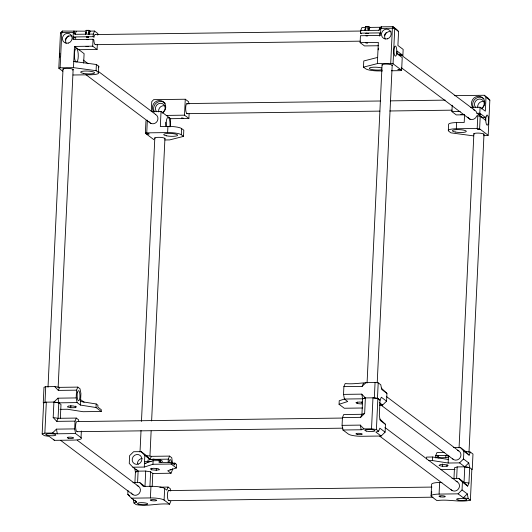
<?xml version="1.0" encoding="UTF-8"?>
<svg xmlns="http://www.w3.org/2000/svg" width="532" height="532" viewBox="0 0 532 532"><rect width="100%" height="100%" fill="white"/><g stroke="black" fill="none" stroke-linecap="round" stroke-linejoin="round"><path stroke-width="0.8" d="M379.509 36.103L379.629 33.536L380.846 33.523M62.769 71.202L58.813 68.229L60.468 33.057L62.39 31.056L85.852 31.169M42.154 433.999L43.611 403.037L46.317 402.165L44.854 433.128L42.154 433.999L44.336 435.642L49.197 436.413L54.444 440.35L73.469 440.104A11.079 2.248 2.7 0 0 81.044 437.663L81.356 431.026M58.813 68.229L60.109 67.81L61.772 32.638L62.39 31.056M45.725 386.704L43.996 387.263L43.265 402.737L45.001 402.185L45.725 386.704L54.69 386.584L59.584 387.356L77.818 387.11L79.999 388.752L80.911 393.447L80.365 405.058L96.019 407.525L101.26 411.469L101.339 409.766L97.848 407.133L97.935 405.278L96.186 403.961L80.531 401.494M48.013 387.236L63.029 68.781M78.796 421.278L78.49 419.715L76.309 418.072L75.032 421.125L56.798 421.364L53.187 417.547L53.912 402.066L57.941 398.175L76.176 397.929L77.087 402.591L80.365 405.058M58.128 387.655L73.15 69.2M73.775 61.459L96.378 64.505L98.56 66.148L98.274 72.319L96.086 70.676L73.483 67.637L74.48 46.424L92.714 46.184L97.083 49.469L97.309 44.688M45.001 402.185L53.912 402.066L58.806 402.837L58.074 418.312L56.798 421.364M75.577 47.248L75.597 46.783M60.335 418.325L60.994 404.48L58.806 402.837M83.657 63.082L84.096 53.652L74.48 46.424M86.197 32.698L85.386 34.181L86.197 32.698L86.31 30.337L88.724 30.337A1.902 0.386 2.7 0 1 89.629 30.61L90.294 31.109L94.55 31.056L97.835 33.523L97.762 35.119M90.294 31.109L89.03 34.134L88.359 32.665L88.465 30.304M70.769 407.725L67.351 406.9L68.495 406.016L73.057 405.956L76.475 406.781L75.331 407.665L70.769 407.725L70.882 405.404M89.629 30.61L89.516 32.971L88.359 32.665M75.331 407.665L75.404 406.116M81.044 437.663L75.577 433.553L74.666 428.892L75.032 421.125M76.176 397.929L76.541 390.162L77.818 387.11M92.714 46.184L93.04 39.262L72.984 39.528L73.316 32.485L73.935 30.903L75.052 34.321L93.286 34.081L94.55 31.056M95.521 34.666A5.067 1.416 89.2 0 0 93.998 37.326L93.16 36.695L93.286 34.081M96.086 70.676L96.378 64.505M96.019 407.525L96.186 403.961M133.193 499.102L133.958 502.986L136.657 502.115L131.417 498.171L127.8 494.381L127.979 490.497M145.369 133.279L145.968 120.638L147.337 120.205L146.746 132.86L145.369 133.279L153.941 139.716M151.287 111.514L151.746 101.652L153.668 99.65L185.269 99.231L188.554 101.698L189.006 104.026M134.915 482.617L135.414 472.024L134.656 468.147M137.582 482.557L138.12 471.153L136.571 469.53M140.009 452.08L141.027 430.521M141.459 421.397L154.832 137.768M132.874 467.209L144.272 467.063L144.817 455.452L141.199 451.628L133.605 451.728L129.622 455.651L129.256 463.425L132.874 467.209L138.12 471.153L145.715 471.053L150.609 471.824L152.79 473.467L171.031 473.234L172.302 470.208L172.375 468.652M151.44 111.6L161.036 111.474L160.332 126.51L167.926 126.403A11.079 2.248 2.7 0 1 181.618 128.564L183.806 130.207L183.513 136.385L169.655 139.909L164.933 139.969M145.715 471.053L144.99 486.534L139.743 482.591L132.907 482.684M147.856 462.361L147.963 460.04L153.229 459.169L160.591 459.874L162.692 461.45M149.971 455.818L151.141 430.94M151.613 420.985L164.947 138.194M149.918 486.487L150.609 471.824M151.633 469.803L150.317 468.818L153.615 468.273L158.217 468.712L159.534 469.703L156.235 470.248L151.633 469.803L151.706 468.26M170.838 501.171L169.575 504.19L164.102 500.08A11.079 2.248 2.7 0 0 150.403 497.919L150.955 486.308L143.354 486.414L139.743 482.591M183.513 136.385L181.332 134.742A11.079 2.248 2.7 0 0 167.633 132.581L167.926 126.403M144.272 467.063L152.923 464.27L153.229 459.169M152.179 486.501L152.79 473.467M169.562 117.878L169.582 117.419M170.28 126.616L170.652 118.703L161.036 111.474M156.235 470.248L156.308 468.699M146.061 463.478L144.438 463.498L153.096 460.712L159.174 460.632L159.081 462.488L171.238 462.328L174.735 464.955L174.822 463.099L172.395 463.133M160.484 462.195L160.591 459.874M164.102 500.08L164.647 488.469A11.079 2.248 2.7 0 0 150.955 486.308M181.332 134.742L181.618 128.564M168.145 462.248L168.292 459.149L169.568 456.104L171.756 457.746L172.594 463.99M189.106 113.848L188.887 118.456L184.518 115.171L185.269 99.231M174.822 463.099L176.571 464.409L176.405 467.974L171.158 464.03L171.238 462.328M362.538 408.004L344.304 408.243L339.057 404.3L339.23 400.742L344.736 398.967M379.895 419.063L385.474 424.363L385.108 432.13L381.131 436.021L362.139 436.273A11.079 2.248 2.7 0 1 348.44 434.112L342.967 430.002L342.069 425.347L342.435 417.58L343.712 414.528L361.94 414.288L364.646 413.417L365.378 397.936L361.76 394.146L343.526 394.385L343.891 386.618L345.168 383.565C356.32 384.703 367.173 381.324 378.199 382.827L380.779 384.769L381.69 389.457L386.937 393.401L386.571 401.175L382.588 405.058L379.336 405.105M378.578 45.739L364.487 45.925L360.117 42.64L360.443 35.717L380.493 35.451L380.826 28.409L381.444 26.826L392.995 26.673L396.839 29.559L398.568 31.521L397.909 45.479L403.156 49.423L402.877 55.421L399.978 55.454L396.692 52.994M361.394 33.782L360.563 33.15L360.683 30.537L361.953 27.511L365.497 27.465M382.581 70.889L379.369 70.936A11.079 2.248 2.7 0 1 365.67 68.774L363.489 67.132L363.775 60.961L377.64 57.429M365.863 26.627L365.757 28.987L364.939 30.477L365.537 26.952A1.902 0.386 2.7 0 1 365.703 26.667L368.277 26.633A1.902 0.386 2.7 0 1 369.181 26.906L369.853 27.405L380.181 27.265L381.444 26.826L378.917 30.291L360.683 30.537M369.853 27.405L368.583 30.43L367.911 28.961L368.024 26.6M369.181 26.906L369.075 29.267L367.911 28.961M361.959 401.68L361.853 404.001L357.245 403.562L357.318 402.012M363.489 67.132L377.348 63.607L378.345 42.4L360.117 42.64M361.76 394.146L362.664 398.801L361.94 414.288L360.663 417.334L342.435 417.58M367.073 383.007L382.089 64.552M385.108 432.13L379.861 428.194L378.591 431.206L376.403 429.563L371.516 428.792L372.972 397.836L377.866 398.608L380.048 400.25L379.323 415.725L380.227 420.42L385.474 424.363M386.571 401.175L381.324 397.231L380.041 400.237L377.467 398.308L374.342 397.816L375.073 382.335M402.877 55.421L397.105 51.079L396.985 53.659L402.232 57.602L401.633 70.237L393.062 63.8L390.714 63.428L392.377 28.256L392.995 26.673L394.724 28.628L398.568 31.521M377.228 382.594L392.204 64.971M393.062 63.8L394.724 28.628L392.377 28.256L380.826 28.409L378.917 30.291L380.181 27.265M377.467 398.308L378.199 382.827M376.403 429.563L377.866 398.608M426.484 458.943L426.571 457.088L432.649 457.001L448.303 459.468M453.424 447.492L460.26 447.399L465.507 451.342L470.394 452.114L472.975 454.055L472.243 469.53L469.67 467.595L464.808 466.823L459.562 462.88L448.137 463.033L432.483 460.566L432.649 457.001M431.073 495.937L431.618 484.326A11.079 2.248 2.7 0 1 439.625 482.484L441.906 482.451M448.303 130.593L448.596 124.422A11.079 2.248 2.7 0 1 456.596 122.579L464.197 122.48L464.569 114.473M431.618 494.048L431.738 491.561M435.588 457.926L435.695 455.605L436.972 452.559L444.433 452.459M464.576 114.806L456.29 114.912L451.914 111.627L452.22 105.25M438.428 457.926L438.534 455.598L436.706 457.015M471.851 469.237L470.394 500.2C459.508 502.7 448.09 498.856 436.965 500.639L431.505 496.536A11.079 2.248 2.7 0 1 439.08 494.095L439.625 482.484M473.52 135.879L450.917 132.84L448.729 131.198A11.079 2.248 2.7 0 1 456.31 128.757L456.596 122.579M442.451 466.318L439.04 465.493L440.183 464.609L444.739 464.549L448.157 465.374L447.013 466.258L442.451 466.318L442.564 463.997M445.716 457.826L445.829 455.505L448.948 456.257M447.013 466.258L447.086 464.709M448.137 463.033L448.503 455.292M453.976 478.388L454.474 467.794L457.181 466.923L464.775 466.823L469.67 467.595L468.938 483.076L467.661 486.122L462.414 482.178L458.797 478.361L451.961 478.454M456.642 478.328L457.181 466.923M459.069 447.851L473.892 133.539M454.288 95.66L484.273 95.268L488.117 98.154L489.846 100.116L488.19 135.288L479.618 128.844L477.197 128.478L477.796 115.83L476.792 115.843A5.067 4.755 -53.1 0 1 467.828 117.153M439.08 494.095L458.099 493.842L462.049 489.952L462.414 482.178M459.562 462.88L463.512 458.99L463.877 451.222L460.26 447.399M477.796 115.83L480.216 116.209L485.463 120.152L485.583 117.572L479.811 113.236L480.097 107.245L470.501 107.371M479.618 128.844L480.216 116.209M464.775 466.823L464.044 482.305L467.661 486.122M468.991 452.419L484.007 133.958M484.273 95.268L486.002 97.223L485.344 111.188L480.097 107.245M73.835 38.836L73.941 37.592L73.103 36.961L93.16 36.695M75.657 38.816L75.763 37.566L73.941 37.592M88.611 32.698L89.03 34.134L89.316 32.871M368.171 28.994L368.583 30.43L368.876 29.167M365.59 29.027L364.939 30.477L365.757 28.987M86.031 32.731L85.386 34.181L85.852 32.818M364.939 30.477L365.411 29.114M76.315 31.295L75.052 34.321L73.316 32.485L61.772 32.638L60.468 33.057M85.386 34.181L85.798 32.918M76.541 390.162L58.307 390.402L59.584 387.356M169.568 456.104L151.341 456.343L150.064 459.395L144.817 455.452M170.752 491.049L170.293 488.709L168.112 487.066L166.835 490.112L164.647 488.469M343.891 386.618L362.126 386.372L363.403 383.326M463.877 451.222L469.124 455.166L470.394 452.114M86.669 30.59L88.897 30.617M86.43 39.614L88.292 39.647M366.222 26.879L368.337 26.853M365.989 35.91L367.752 35.89M362.126 386.372L366.109 382.455M360.663 417.334L364.646 413.417M464.808 466.823L468.752 462.933L463.512 458.99M458.099 493.842L463.345 497.786L467.296 493.896L462.049 489.952M44.854 433.128L52.455 433.021L56.432 429.138L74.666 428.892M488.19 135.288L483.748 135.746M339.057 404.3L347.715 401.514L344.43 399.04L343.526 394.385M344.43 399.04L362.664 398.801L365.378 397.936L374.342 397.816M176.405 467.974L167.746 470.76L171.031 473.234M378.591 431.206L375.885 432.077L381.131 436.021M362.664 398.801L365.378 397.936M342.967 430.002L361.201 429.763L363.915 428.898L371.516 428.792M401.633 70.237L400.257 70.656L391.419 70.776M86.31 30.337L86.144 30.371A1.902 0.386 2.7 0 0 85.985 30.657M95.181 34.567L360.856 31.042M360.563 33.15L380.619 32.884M95.454 44.681L360.297 41.17M78.856 49.709L97.083 49.469M60.109 67.81L73.483 67.637M377.348 63.607L390.714 63.428M73.017 74.999L90.693 74.759A11.079 2.248 2.7 0 0 98.274 72.319M186.985 103.554L380.427 100.994M390.395 100.861L445.191 100.129M186.426 113.682L379.875 111.115M389.836 110.982L452.1 110.157M166.283 115.417L184.518 115.171M451.914 111.627L460.207 111.52M473.64 109.818A5.067 4.755 -53.1 0 1 476.911 113.276L479.811 113.236M170.652 118.703L188.887 118.456M485.583 117.572L482.684 117.612L476.911 113.276M146.746 132.86L167.633 132.581M456.31 128.757L477.197 128.478M53.912 402.066L58.853 402.837L77.087 402.591M60.036 409.341L67.378 409.241L83.032 411.708L101.26 411.469M76.309 418.072L58.074 418.312L53.187 417.547M342.641 418.052L76.901 421.577A5.067 1.416 89.2 0 0 75.65 427.562A5.067 1.416 89.2 0 0 77.532 431.452M342.069 425.347L360.297 425.108L363.915 428.898M77.173 431.691L342.914 428.167M52.455 433.021L57.343 433.793L75.577 433.553M168.292 459.149L150.064 459.395L146.446 455.572L141.199 451.628M435.695 455.605L448.828 455.432M144.524 461.643L151.008 461.557M436.233 457.773L448.39 457.613M152.923 464.27L171.158 464.03M428.34 460.619L432.483 460.566M440.915 469.65L455 469.463M159.819 487.172L168.112 487.066M168.737 490.564L431.918 487.079M131.417 498.171L150.403 497.919M169.01 500.678L433.021 497.181M169.575 504.19C158.29 502.926 147.278 506.75 136.139 504.629L133.958 502.986M362.299 402.318L359.226 402.026L355.935 402.571L357.245 403.562M480.123 116.674L480.496 116.754M468.938 483.076L464.044 482.305L458.797 478.361M146.446 455.572L151.341 456.343M463.345 497.786L468.207 498.557L470.394 500.2M486.002 97.223L489.846 100.116M401.879 55.508L474.737 110.257M401.248 67.631L470.135 119.401M93.04 39.262L93.871 39.887A5.067 1.416 89.2 0 0 95.787 44.435M83.311 60.103L87.946 63.587M98.546 71.554L155.51 114.36M85.998 74.726L150.908 123.504M381.351 388.101L386.937 393.401M386.432 396.553L458.73 450.883M379.309 402.598L382.588 405.058M380.5 404.699L453.464 459.528M384.975 427.502L457.267 481.832M379.708 436.14L452.001 490.477M80.618 399.638L84.116 402.265M159.174 460.632L161.502 462.381M77.193 440.203L138.214 486.062M60.648 440.376L132.947 494.707M127.8 494.381L129.761 495.864M135.108 500.492L136.657 502.115M465.507 451.342L469.124 455.166M54.69 386.584L58.307 390.402M53.419 439.272L54.444 440.35M468.752 462.933L469.67 467.595M467.296 493.896L468.207 498.557M57.941 398.175L58.853 402.837M56.432 429.138L57.343 433.793M360.297 425.108L361.201 429.763M368.57 29.074L368.583 30.43M89.01 32.778L89.03 34.134M456.117 481.354A5.067 4.755 -53.1 0 1 458.73 488.576A5.067 4.755 -53.1 0 1 451.03 489.699M137.063 485.583A5.067 4.755 -53.1 0 1 139.291 493.344A5.067 4.755 -53.1 0 1 131.251 492.911M457.58 450.404A5.067 4.755 -53.1 0 1 460.187 457.626A5.067 4.755 -53.1 0 1 452.493 458.757M156.694 111.78A5.067 4.755 -53.1 0 1 157.352 104.478A5.067 4.755 -53.1 0 1 164.415 105.336A5.067 4.755 -53.1 0 1 162.526 112.491M158.689 111.939A5.067 4.755 -53.1 0 1 164.927 105.795M187.224 113.668A5.067 1.416 89.2 0 1 185.688 107.564A5.067 1.416 89.2 0 1 187.676 104.099M155.73 114.526A5.067 4.755 -53.1 0 1 156.368 122.307A5.067 4.755 -53.1 0 1 148.774 121.382M155.012 138.433A5.067 1.024 2.7 0 1 159.78 137.336A5.067 1.024 2.7 0 1 164.78 138.839M166.303 126.49A6.963 1.948 89.2 0 1 168.112 117.373A6.963 1.948 89.2 0 1 169.967 126.942M154.12 112.192A6.963 6.537 -53.1 0 1 155.025 102.151A6.963 6.537 -53.1 0 1 164.734 103.334A6.963 6.537 -53.1 0 1 162.14 113.17M165.698 122.24A6.963 1.948 89.2 0 1 165.798 125.838M154.346 111.713A6.963 6.537 -53.1 0 1 156.481 102.882A6.963 6.537 -53.1 0 1 165.252 103.354M385.148 38.989A5.067 4.755 -53.1 0 1 390.96 31.654M381.896 69.732A6.963 1.41 2.7 0 1 371.695 69.486A6.963 1.41 2.7 0 1 371.522 67.391A6.963 1.41 2.7 0 1 381.757 68.003M382.269 65.21A5.067 1.024 2.7 0 1 387.037 64.119A5.067 1.024 2.7 0 1 392.037 65.616M378.265 49.868A6.963 1.948 89.2 0 1 378.412 48.159M384.33 35.704A6.963 6.537 -53.1 0 1 386.199 32.625M475.754 107.55A5.067 4.755 -53.1 0 1 476.413 100.249A5.067 4.755 -53.1 0 1 483.475 101.107A5.067 4.755 -53.1 0 1 481.586 108.262M477.749 107.71A5.067 4.755 -53.1 0 1 483.987 101.565M474.072 134.204A5.067 1.024 2.7 0 1 478.84 133.106A5.067 1.024 2.7 0 1 483.841 134.609M473.181 107.963A6.963 6.537 -53.1 0 1 474.079 97.921A6.963 6.537 -53.1 0 1 483.794 99.105A6.963 6.537 -53.1 0 1 481.194 108.94M473.407 107.484A6.963 6.537 -53.1 0 1 475.309 98.839A6.963 6.537 -53.1 0 1 483.901 98.726M59.803 57.11A5.067 1.416 89.2 0 1 59.843 53.247M66.094 43.218A5.067 4.755 -53.1 0 1 71.906 35.883M98.56 66.148A11.079 2.248 2.7 0 1 98.666 67.311M63.208 69.439A5.067 1.024 2.7 0 1 68.641 68.382A5.067 1.024 2.7 0 1 72.498 70.078M76.003 62.158A6.963 1.948 89.2 0 1 74.626 51.657A6.963 1.948 89.2 0 1 77.805 51.059A6.963 1.948 89.2 0 1 77.007 61.965M65.27 39.933A6.963 6.537 -53.1 0 1 68.581 35.75M137.416 463.791A5.067 4.755 -53.1 0 1 142.17 458.444M169.003 462.381A5.067 1.416 89.2 0 1 170.346 459.628A5.067 1.416 89.2 0 1 171.623 463.113M170.792 469.497A5.067 1.416 89.2 0 1 170.06 469.63M169.336 500.439A5.067 1.416 89.2 0 1 167.427 495.891A5.067 1.416 89.2 0 1 169.07 490.67M86.397 36.987L88.638 37.14L86.397 36.987M86.131 46.49L87.999 46.617L86.131 46.49M146.533 133.798L149.026 133.964L146.533 133.798M181.472 118.137L183.34 118.264L181.472 118.137M365.95 33.283L368.197 33.436L365.95 33.283M365.69 42.786L367.559 42.912L365.69 42.786M399.033 54.297L400.909 54.424L399.033 54.297M398.009 69.486L400.503 69.652L398.009 69.486M461.031 114.433L462.9 114.56L461.031 114.433M478.773 114.22L480.642 114.347L478.773 114.22M477.749 129.409L480.243 129.575L477.749 129.409M138.12 471.153L135.421 472.037L138.12 471.153M139.131 504.289A5.067 1.024 2.7 0 0 147.557 504.176A5.067 1.024 2.7 0 0 141.246 502.654A5.067 1.024 2.7 0 0 139.131 504.289M47.328 435.296A5.067 1.024 2.7 0 0 55.754 435.189A5.067 1.024 2.7 0 0 49.443 433.666A5.067 1.024 2.7 0 0 47.328 435.296M366.388 431.066A5.067 1.024 2.7 0 0 374.807 430.96A5.067 1.024 2.7 0 0 368.503 429.437A5.067 1.024 2.7 0 0 366.388 431.066M458.192 500.06A5.067 1.024 2.7 0 0 466.611 499.947A5.067 1.024 2.7 0 0 460.306 498.424A5.067 1.024 2.7 0 0 458.192 500.06M166.549 135.826A6.963 1.41 2.7 0 0 177.608 135.354A6.963 1.41 2.7 0 0 167.926 133.459A6.963 1.41 2.7 0 0 166.549 135.826M394.285 47.727A5.067 1.416 89.2 0 0 395.15 56.066A5.067 1.416 89.2 0 0 396.712 49.549A5.067 1.416 89.2 0 0 394.285 47.727M387.363 38.863A5.067 4.755 -53.1 0 0 389.936 30.543A5.067 4.755 -53.1 0 0 381.697 32.871A5.067 4.755 -53.1 0 0 387.363 38.863M486.088 116.721A5.067 1.416 89.2 0 0 486.953 125.06A5.067 1.416 89.2 0 0 488.516 118.536A5.067 1.416 89.2 0 0 486.088 116.721M455.246 132.009A6.963 1.41 2.7 0 0 466.278 131.524A6.963 1.41 2.7 0 0 456.576 129.635A6.963 1.41 2.7 0 0 455.246 132.009M68.302 43.092A5.067 4.755 -53.1 0 0 70.876 34.773A5.067 4.755 -53.1 0 0 62.636 37.1A5.067 4.755 -53.1 0 0 68.302 43.092M83.517 73.416A6.963 1.41 2.7 0 0 94.55 72.931A6.963 1.41 2.7 0 0 84.841 71.042A6.963 1.41 2.7 0 0 83.517 73.416M77.386 392.576A5.067 1.416 89.2 0 0 78.41 400.702A5.067 1.416 89.2 0 0 79.833 393.786A5.067 1.416 89.2 0 0 77.386 392.576M138.406 464.097A5.067 4.755 -53.1 0 0 140.401 455.651A5.067 4.755 -53.1 0 0 132.308 458.557A5.067 4.755 -53.1 0 0 138.406 464.097M68.688 438.262A3.165 0.645 2.7 0 0 73.562 437.976A3.165 0.645 2.7 0 0 68.967 437.164A3.165 0.645 2.7 0 0 68.688 438.262M357.364 434.438A3.165 0.645 2.7 0 0 362.239 434.152A3.165 0.645 2.7 0 0 357.637 433.334A3.165 0.645 2.7 0 0 357.364 434.438M440.423 496.855A3.165 0.645 2.7 0 0 445.297 496.569A3.165 0.645 2.7 0 0 440.696 495.758A3.165 0.645 2.7 0 0 440.423 496.855M151.753 500.685A3.165 0.645 2.7 0 0 156.621 500.393A3.165 0.645 2.7 0 0 152.026 499.581A3.165 0.645 2.7 0 0 151.753 500.685"/></g></svg>
